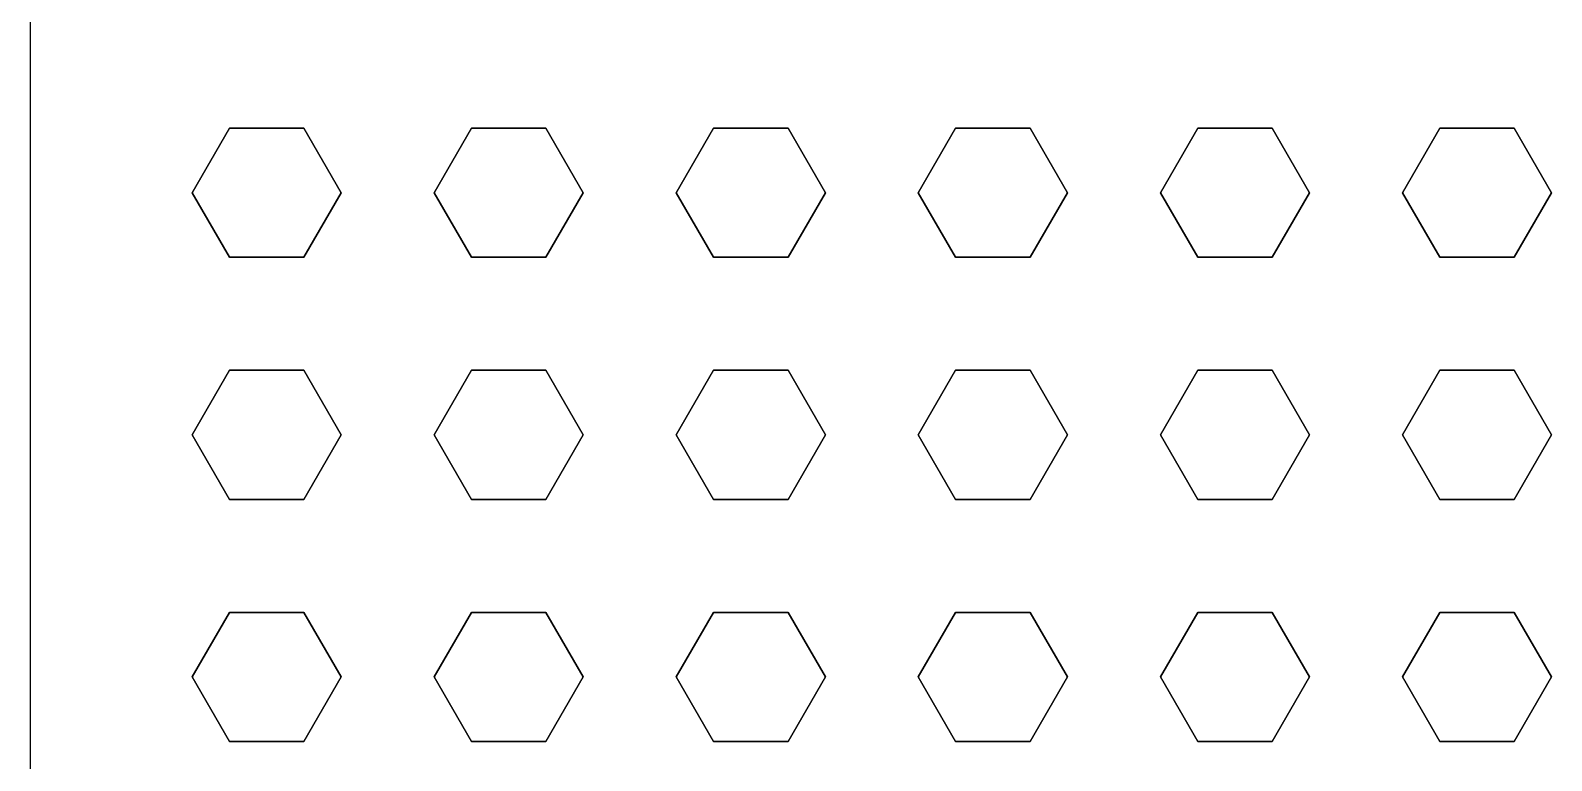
# Model space of a CAD drawing. Header units: millimetres. Extents: x -200 to 200, y -100 to 100.
# Drawn here: x -200 to -105.7, y 5.2 to 50.4 of the extents above; entities that cross this region are included whole.
import ezdxf

# ---------------------------------------------------------------- set-up
doc = ezdxf.new("R2010")
doc.units = ezdxf.units.MM
doc.layers.add('Body', color=7, linetype='CONTINUOUS')

msp = doc.modelspace()

# ---------------------------------------------------------------- linework, layer by layer
at = {"layer": 'Body'}
for p, q in [((-200, -100), (-200, 100)), ((-200, -100, 3), (-200, 100, 3)), ((-200, -100), (-200, 100)), ((-200, -100, 3), (-200, 100, 3)), ((-187.674, 44.365), (-189.984, 40.365)), ((-189.984, 40.365, 3), (-187.674, 44.365, 3)), ((-187.674, 44.365), (-189.984, 40.365)), ((-189.984, 40.365, 3), (-187.674, 44.365, 3)), ((-183.055, 44.365), (-187.674, 44.365)), ((-187.674, 44.365, 3), (-183.055, 44.365, 3)), ((-183.055, 44.365), (-187.674, 44.365)), ((-187.674, 44.365), (-187.674, 44.365, 3)), ((-187.674, 44.365, 3), (-183.055, 44.365, 3)), ((-187.674, 44.365), (-187.674, 44.365, 3)), ((-183.055, 44.365), (-180.745, 40.365)), ((-180.745, 40.365, 3), (-183.055, 44.365, 3)), ((-183.055, 44.365), (-183.055, 44.365, 3)), ((-183.055, 44.365), (-180.745, 40.365)), ((-180.745, 40.365, 3), (-183.055, 44.365, 3)), ((-183.055, 44.365), (-183.055, 44.365, 3)), ((-172.674, 44.365), (-174.984, 40.365)), ((-174.984, 40.365, 3), (-172.674, 44.365, 3)), ((-172.674, 44.365), (-174.984, 40.365)), ((-174.984, 40.365, 3), (-172.674, 44.365, 3)), ((-168.055, 44.365), (-172.674, 44.365)), ((-172.674, 44.365, 3), (-168.055, 44.365, 3)), ((-168.055, 44.365), (-172.674, 44.365)), ((-172.674, 44.365), (-172.674, 44.365, 3)), ((-172.674, 44.365, 3), (-168.055, 44.365, 3)), ((-172.674, 44.365), (-172.674, 44.365, 3)), ((-168.055, 44.365), (-165.745, 40.365)), ((-165.745, 40.365, 3), (-168.055, 44.365, 3)), ((-168.055, 44.365), (-168.055, 44.365, 3)), ((-168.055, 44.365), (-165.745, 40.365)), ((-165.745, 40.365, 3), (-168.055, 44.365, 3)), ((-168.055, 44.365), (-168.055, 44.365, 3)), ((-157.674, 44.365), (-159.984, 40.365)), ((-159.984, 40.365, 3), (-157.674, 44.365, 3)), ((-157.674, 44.365), (-159.984, 40.365)), ((-159.984, 40.365, 3), (-157.674, 44.365, 3)), ((-153.055, 44.365), (-157.674, 44.365)), ((-157.674, 44.365, 3), (-153.055, 44.365, 3)), ((-153.055, 44.365), (-157.674, 44.365)), ((-157.674, 44.365), (-157.674, 44.365, 3)), ((-157.674, 44.365, 3), (-153.055, 44.365, 3)), ((-157.674, 44.365), (-157.674, 44.365, 3)), ((-153.055, 44.365), (-150.745, 40.365)), ((-150.745, 40.365, 3), (-153.055, 44.365, 3)), ((-153.055, 44.365), (-153.055, 44.365, 3)), ((-153.055, 44.365), (-150.745, 40.365)), ((-150.745, 40.365, 3), (-153.055, 44.365, 3)), ((-153.055, 44.365), (-153.055, 44.365, 3)), ((-142.674, 44.365), (-144.984, 40.365)), ((-144.984, 40.365, 3), (-142.674, 44.365, 3)), ((-142.674, 44.365), (-144.984, 40.365)), ((-144.984, 40.365, 3), (-142.674, 44.365, 3)), ((-138.055, 44.365), (-142.674, 44.365)), ((-142.674, 44.365, 3), (-138.055, 44.365, 3)), ((-138.055, 44.365), (-142.674, 44.365)), ((-142.674, 44.365), (-142.674, 44.365, 3)), ((-142.674, 44.365, 3), (-138.055, 44.365, 3)), ((-142.674, 44.365), (-142.674, 44.365, 3)), ((-138.055, 44.365), (-135.745, 40.365)), ((-135.745, 40.365, 3), (-138.055, 44.365, 3)), ((-138.055, 44.365), (-138.055, 44.365, 3)), ((-138.055, 44.365), (-135.745, 40.365)), ((-135.745, 40.365, 3), (-138.055, 44.365, 3)), ((-138.055, 44.365), (-138.055, 44.365, 3)), ((-127.674, 44.365), (-129.984, 40.365)), ((-129.984, 40.365, 3), (-127.674, 44.365, 3)), ((-127.674, 44.365), (-129.984, 40.365)), ((-129.984, 40.365, 3), (-127.674, 44.365, 3)), ((-123.055, 44.365), (-127.674, 44.365)), ((-127.674, 44.365, 3), (-123.055, 44.365, 3)), ((-123.055, 44.365), (-127.674, 44.365)), ((-127.674, 44.365), (-127.674, 44.365, 3)), ((-127.674, 44.365, 3), (-123.055, 44.365, 3)), ((-127.674, 44.365), (-127.674, 44.365, 3)), ((-123.055, 44.365), (-120.745, 40.365)), ((-120.745, 40.365, 3), (-123.055, 44.365, 3)), ((-123.055, 44.365), (-123.055, 44.365, 3)), ((-123.055, 44.365), (-120.745, 40.365)), ((-120.745, 40.365, 3), (-123.055, 44.365, 3)), ((-123.055, 44.365), (-123.055, 44.365, 3)), ((-112.674, 44.365), (-114.984, 40.365)), ((-114.984, 40.365, 3), (-112.674, 44.365, 3)), ((-112.674, 44.365), (-114.984, 40.365)), ((-114.984, 40.365, 3), (-112.674, 44.365, 3)), ((-108.055, 44.365), (-112.674, 44.365)), ((-112.674, 44.365, 3), (-108.055, 44.365, 3)), ((-108.055, 44.365), (-112.674, 44.365)), ((-112.674, 44.365), (-112.674, 44.365, 3)), ((-112.674, 44.365, 3), (-108.055, 44.365, 3)), ((-112.674, 44.365), (-112.674, 44.365, 3)), ((-108.055, 44.365), (-105.745, 40.365)), ((-105.745, 40.365, 3), (-108.055, 44.365, 3)), ((-108.055, 44.365), (-108.055, 44.365, 3)), ((-108.055, 44.365), (-105.745, 40.365)), ((-105.745, 40.365, 3), (-108.055, 44.365, 3)), ((-108.055, 44.365), (-108.055, 44.365, 3)), ((-189.984, 40.365), (-187.674, 36.365)), ((-187.674, 36.365, 3), (-189.984, 40.365, 3)), ((-189.984, 40.365), (-189.984, 40.365, 3)), ((-189.984, 40.365), (-187.674, 36.365)), ((-187.674, 36.365, 3), (-189.984, 40.365, 3)), ((-189.984, 40.365), (-189.984, 40.365, 3)), ((-180.745, 40.365), (-183.055, 36.365)), ((-183.055, 36.365, 3), (-180.745, 40.365, 3)), ((-180.745, 40.365), (-183.055, 36.365)), ((-183.055, 36.365, 3), (-180.745, 40.365, 3)), ((-180.745, 40.365), (-180.745, 40.365, 3)), ((-180.745, 40.365), (-180.745, 40.365, 3)), ((-174.984, 40.365), (-172.674, 36.365)), ((-172.674, 36.365, 3), (-174.984, 40.365, 3)), ((-174.984, 40.365), (-174.984, 40.365, 3)), ((-174.984, 40.365), (-172.674, 36.365)), ((-172.674, 36.365, 3), (-174.984, 40.365, 3)), ((-174.984, 40.365), (-174.984, 40.365, 3)), ((-165.745, 40.365), (-168.055, 36.365)), ((-168.055, 36.365, 3), (-165.745, 40.365, 3)), ((-165.745, 40.365), (-168.055, 36.365)), ((-168.055, 36.365, 3), (-165.745, 40.365, 3)), ((-165.745, 40.365), (-165.745, 40.365, 3)), ((-165.745, 40.365), (-165.745, 40.365, 3)), ((-159.984, 40.365), (-157.674, 36.365)), ((-157.674, 36.365, 3), (-159.984, 40.365, 3)), ((-159.984, 40.365), (-159.984, 40.365, 3)), ((-159.984, 40.365), (-157.674, 36.365)), ((-157.674, 36.365, 3), (-159.984, 40.365, 3)), ((-159.984, 40.365), (-159.984, 40.365, 3)), ((-150.745, 40.365), (-153.055, 36.365)), ((-153.055, 36.365, 3), (-150.745, 40.365, 3)), ((-150.745, 40.365), (-153.055, 36.365)), ((-153.055, 36.365, 3), (-150.745, 40.365, 3)), ((-150.745, 40.365), (-150.745, 40.365, 3)), ((-150.745, 40.365), (-150.745, 40.365, 3)), ((-144.984, 40.365), (-142.674, 36.365)), ((-142.674, 36.365, 3), (-144.984, 40.365, 3)), ((-144.984, 40.365), (-144.984, 40.365, 3)), ((-144.984, 40.365), (-142.674, 36.365)), ((-142.674, 36.365, 3), (-144.984, 40.365, 3)), ((-144.984, 40.365), (-144.984, 40.365, 3)), ((-135.745, 40.365), (-138.055, 36.365)), ((-138.055, 36.365, 3), (-135.745, 40.365, 3)), ((-135.745, 40.365), (-138.055, 36.365)), ((-138.055, 36.365, 3), (-135.745, 40.365, 3)), ((-135.745, 40.365), (-135.745, 40.365, 3)), ((-135.745, 40.365), (-135.745, 40.365, 3)), ((-129.984, 40.365), (-127.674, 36.365)), ((-127.674, 36.365, 3), (-129.984, 40.365, 3)), ((-129.984, 40.365), (-129.984, 40.365, 3)), ((-129.984, 40.365), (-127.674, 36.365)), ((-127.674, 36.365, 3), (-129.984, 40.365, 3)), ((-129.984, 40.365), (-129.984, 40.365, 3)), ((-120.745, 40.365), (-123.055, 36.365)), ((-123.055, 36.365, 3), (-120.745, 40.365, 3)), ((-120.745, 40.365), (-123.055, 36.365)), ((-123.055, 36.365, 3), (-120.745, 40.365, 3)), ((-120.745, 40.365), (-120.745, 40.365, 3)), ((-120.745, 40.365), (-120.745, 40.365, 3)), ((-114.984, 40.365), (-112.674, 36.365)), ((-112.674, 36.365, 3), (-114.984, 40.365, 3)), ((-114.984, 40.365), (-114.984, 40.365, 3)), ((-114.984, 40.365), (-112.674, 36.365)), ((-112.674, 36.365, 3), (-114.984, 40.365, 3)), ((-114.984, 40.365), (-114.984, 40.365, 3)), ((-105.745, 40.365), (-108.055, 36.365)), ((-108.055, 36.365, 3), (-105.745, 40.365, 3)), ((-105.745, 40.365), (-108.055, 36.365)), ((-108.055, 36.365, 3), (-105.745, 40.365, 3)), ((-105.745, 40.365), (-105.745, 40.365, 3)), ((-105.745, 40.365), (-105.745, 40.365, 3)), ((-187.674, 36.365), (-183.055, 36.365)), ((-183.055, 36.365, 3), (-187.674, 36.365, 3)), ((-187.674, 36.365), (-187.674, 36.365, 3)), ((-187.674, 36.365), (-183.055, 36.365)), ((-183.055, 36.365, 3), (-187.674, 36.365, 3)), ((-187.674, 36.365), (-187.674, 36.365, 3)), ((-183.055, 36.365), (-183.055, 36.365, 3)), ((-183.055, 36.365), (-183.055, 36.365, 3)), ((-172.674, 36.365), (-168.055, 36.365)), ((-168.055, 36.365, 3), (-172.674, 36.365, 3)), ((-172.674, 36.365), (-172.674, 36.365, 3)), ((-172.674, 36.365), (-168.055, 36.365)), ((-168.055, 36.365, 3), (-172.674, 36.365, 3)), ((-172.674, 36.365), (-172.674, 36.365, 3)), ((-168.055, 36.365), (-168.055, 36.365, 3)), ((-168.055, 36.365), (-168.055, 36.365, 3)), ((-157.674, 36.365), (-153.055, 36.365)), ((-153.055, 36.365, 3), (-157.674, 36.365, 3)), ((-157.674, 36.365), (-157.674, 36.365, 3)), ((-157.674, 36.365), (-153.055, 36.365)), ((-153.055, 36.365, 3), (-157.674, 36.365, 3)), ((-157.674, 36.365), (-157.674, 36.365, 3)), ((-153.055, 36.365), (-153.055, 36.365, 3)), ((-153.055, 36.365), (-153.055, 36.365, 3)), ((-142.674, 36.365), (-138.055, 36.365)), ((-138.055, 36.365, 3), (-142.674, 36.365, 3)), ((-142.674, 36.365), (-142.674, 36.365, 3)), ((-142.674, 36.365), (-138.055, 36.365)), ((-138.055, 36.365, 3), (-142.674, 36.365, 3)), ((-142.674, 36.365), (-142.674, 36.365, 3)), ((-138.055, 36.365), (-138.055, 36.365, 3)), ((-138.055, 36.365), (-138.055, 36.365, 3)), ((-127.674, 36.365), (-123.055, 36.365)), ((-123.055, 36.365, 3), (-127.674, 36.365, 3)), ((-127.674, 36.365), (-127.674, 36.365, 3)), ((-127.674, 36.365), (-123.055, 36.365)), ((-123.055, 36.365, 3), (-127.674, 36.365, 3)), ((-127.674, 36.365), (-127.674, 36.365, 3)), ((-123.055, 36.365), (-123.055, 36.365, 3)), ((-123.055, 36.365), (-123.055, 36.365, 3)), ((-112.674, 36.365), (-108.055, 36.365)), ((-108.055, 36.365, 3), (-112.674, 36.365, 3)), ((-112.674, 36.365), (-112.674, 36.365, 3)), ((-112.674, 36.365), (-108.055, 36.365)), ((-108.055, 36.365, 3), (-112.674, 36.365, 3)), ((-112.674, 36.365), (-112.674, 36.365, 3)), ((-108.055, 36.365), (-108.055, 36.365, 3)), ((-108.055, 36.365), (-108.055, 36.365, 3)), ((-187.674, 29.365), (-189.984, 25.365)), ((-189.984, 25.365, 3), (-187.674, 29.365, 3)), ((-187.674, 29.365), (-189.984, 25.365)), ((-189.984, 25.365, 3), (-187.674, 29.365, 3)), ((-183.055, 29.365), (-187.674, 29.365)), ((-187.674, 29.365, 3), (-183.055, 29.365, 3)), ((-183.055, 29.365), (-187.674, 29.365)), ((-187.674, 29.365), (-187.674, 29.365, 3)), ((-187.674, 29.365, 3), (-183.055, 29.365, 3)), ((-187.674, 29.365), (-187.674, 29.365, 3)), ((-183.055, 29.365), (-180.745, 25.365)), ((-180.745, 25.365, 3), (-183.055, 29.365, 3)), ((-183.055, 29.365), (-183.055, 29.365, 3)), ((-183.055, 29.365), (-180.745, 25.365)), ((-180.745, 25.365, 3), (-183.055, 29.365, 3)), ((-183.055, 29.365), (-183.055, 29.365, 3)), ((-172.674, 29.365), (-174.984, 25.365)), ((-174.984, 25.365, 3), (-172.674, 29.365, 3)), ((-172.674, 29.365), (-174.984, 25.365)), ((-174.984, 25.365, 3), (-172.674, 29.365, 3)), ((-168.055, 29.365), (-172.674, 29.365)), ((-172.674, 29.365, 3), (-168.055, 29.365, 3)), ((-168.055, 29.365), (-172.674, 29.365)), ((-172.674, 29.365), (-172.674, 29.365, 3)), ((-172.674, 29.365, 3), (-168.055, 29.365, 3)), ((-172.674, 29.365), (-172.674, 29.365, 3)), ((-168.055, 29.365), (-165.745, 25.365)), ((-165.745, 25.365, 3), (-168.055, 29.365, 3)), ((-168.055, 29.365), (-168.055, 29.365, 3)), ((-168.055, 29.365), (-165.745, 25.365)), ((-165.745, 25.365, 3), (-168.055, 29.365, 3)), ((-168.055, 29.365), (-168.055, 29.365, 3)), ((-157.674, 29.365), (-159.984, 25.365)), ((-159.984, 25.365, 3), (-157.674, 29.365, 3)), ((-157.674, 29.365), (-159.984, 25.365)), ((-159.984, 25.365, 3), (-157.674, 29.365, 3)), ((-153.055, 29.365), (-157.674, 29.365)), ((-157.674, 29.365, 3), (-153.055, 29.365, 3)), ((-153.055, 29.365), (-157.674, 29.365)), ((-157.674, 29.365), (-157.674, 29.365, 3)), ((-157.674, 29.365, 3), (-153.055, 29.365, 3)), ((-157.674, 29.365), (-157.674, 29.365, 3)), ((-153.055, 29.365), (-150.745, 25.365)), ((-150.745, 25.365, 3), (-153.055, 29.365, 3)), ((-153.055, 29.365), (-153.055, 29.365, 3)), ((-153.055, 29.365), (-150.745, 25.365)), ((-150.745, 25.365, 3), (-153.055, 29.365, 3)), ((-153.055, 29.365), (-153.055, 29.365, 3)), ((-142.674, 29.365), (-144.984, 25.365)), ((-144.984, 25.365, 3), (-142.674, 29.365, 3)), ((-142.674, 29.365), (-144.984, 25.365)), ((-144.984, 25.365, 3), (-142.674, 29.365, 3)), ((-138.055, 29.365), (-142.674, 29.365)), ((-142.674, 29.365, 3), (-138.055, 29.365, 3)), ((-138.055, 29.365), (-142.674, 29.365)), ((-142.674, 29.365), (-142.674, 29.365, 3)), ((-142.674, 29.365, 3), (-138.055, 29.365, 3)), ((-142.674, 29.365), (-142.674, 29.365, 3)), ((-138.055, 29.365), (-135.745, 25.365)), ((-135.745, 25.365, 3), (-138.055, 29.365, 3)), ((-138.055, 29.365), (-138.055, 29.365, 3)), ((-138.055, 29.365), (-135.745, 25.365)), ((-135.745, 25.365, 3), (-138.055, 29.365, 3)), ((-138.055, 29.365), (-138.055, 29.365, 3)), ((-127.674, 29.365), (-129.984, 25.365)), ((-129.984, 25.365, 3), (-127.674, 29.365, 3)), ((-127.674, 29.365), (-129.984, 25.365)), ((-129.984, 25.365, 3), (-127.674, 29.365, 3)), ((-123.055, 29.365), (-127.674, 29.365)), ((-127.674, 29.365, 3), (-123.055, 29.365, 3)), ((-123.055, 29.365), (-127.674, 29.365)), ((-127.674, 29.365), (-127.674, 29.365, 3)), ((-127.674, 29.365, 3), (-123.055, 29.365, 3)), ((-127.674, 29.365), (-127.674, 29.365, 3)), ((-123.055, 29.365), (-120.745, 25.365)), ((-120.745, 25.365, 3), (-123.055, 29.365, 3)), ((-123.055, 29.365), (-123.055, 29.365, 3)), ((-123.055, 29.365), (-120.745, 25.365)), ((-120.745, 25.365, 3), (-123.055, 29.365, 3)), ((-123.055, 29.365), (-123.055, 29.365, 3)), ((-112.674, 29.365), (-114.984, 25.365)), ((-114.984, 25.365, 3), (-112.674, 29.365, 3)), ((-112.674, 29.365), (-114.984, 25.365)), ((-114.984, 25.365, 3), (-112.674, 29.365, 3)), ((-108.055, 29.365), (-112.674, 29.365)), ((-112.674, 29.365, 3), (-108.055, 29.365, 3)), ((-108.055, 29.365), (-112.674, 29.365)), ((-112.674, 29.365), (-112.674, 29.365, 3)), ((-112.674, 29.365, 3), (-108.055, 29.365, 3)), ((-112.674, 29.365), (-112.674, 29.365, 3)), ((-108.055, 29.365), (-105.745, 25.365)), ((-105.745, 25.365, 3), (-108.055, 29.365, 3)), ((-108.055, 29.365), (-108.055, 29.365, 3)), ((-108.055, 29.365), (-105.745, 25.365)), ((-105.745, 25.365, 3), (-108.055, 29.365, 3)), ((-108.055, 29.365), (-108.055, 29.365, 3)), ((-189.984, 25.365), (-187.674, 21.365)), ((-187.674, 21.365, 3), (-189.984, 25.365, 3)), ((-189.984, 25.365), (-189.984, 25.365, 3)), ((-189.984, 25.365), (-187.674, 21.365)), ((-187.674, 21.365, 3), (-189.984, 25.365, 3)), ((-189.984, 25.365), (-189.984, 25.365, 3)), ((-180.745, 25.365), (-183.055, 21.365)), ((-183.055, 21.365, 3), (-180.745, 25.365, 3)), ((-180.745, 25.365), (-183.055, 21.365)), ((-183.055, 21.365, 3), (-180.745, 25.365, 3)), ((-180.745, 25.365), (-180.745, 25.365, 3)), ((-180.745, 25.365), (-180.745, 25.365, 3)), ((-174.984, 25.365), (-172.674, 21.365)), ((-172.674, 21.365, 3), (-174.984, 25.365, 3)), ((-174.984, 25.365), (-174.984, 25.365, 3)), ((-174.984, 25.365), (-172.674, 21.365)), ((-172.674, 21.365, 3), (-174.984, 25.365, 3)), ((-174.984, 25.365), (-174.984, 25.365, 3)), ((-165.745, 25.365), (-168.055, 21.365)), ((-168.055, 21.365, 3), (-165.745, 25.365, 3)), ((-165.745, 25.365), (-168.055, 21.365)), ((-168.055, 21.365, 3), (-165.745, 25.365, 3)), ((-165.745, 25.365), (-165.745, 25.365, 3)), ((-165.745, 25.365), (-165.745, 25.365, 3)), ((-159.984, 25.365), (-157.674, 21.365)), ((-157.674, 21.365, 3), (-159.984, 25.365, 3)), ((-159.984, 25.365), (-159.984, 25.365, 3)), ((-159.984, 25.365), (-157.674, 21.365)), ((-157.674, 21.365, 3), (-159.984, 25.365, 3)), ((-159.984, 25.365), (-159.984, 25.365, 3)), ((-150.745, 25.365), (-153.055, 21.365)), ((-153.055, 21.365, 3), (-150.745, 25.365, 3)), ((-150.745, 25.365), (-153.055, 21.365)), ((-153.055, 21.365, 3), (-150.745, 25.365, 3)), ((-150.745, 25.365), (-150.745, 25.365, 3)), ((-150.745, 25.365), (-150.745, 25.365, 3)), ((-144.984, 25.365), (-142.674, 21.365)), ((-142.674, 21.365, 3), (-144.984, 25.365, 3)), ((-144.984, 25.365), (-144.984, 25.365, 3)), ((-144.984, 25.365), (-142.674, 21.365)), ((-142.674, 21.365, 3), (-144.984, 25.365, 3)), ((-144.984, 25.365), (-144.984, 25.365, 3)), ((-135.745, 25.365), (-138.055, 21.365)), ((-138.055, 21.365, 3), (-135.745, 25.365, 3)), ((-135.745, 25.365), (-138.055, 21.365)), ((-138.055, 21.365, 3), (-135.745, 25.365, 3)), ((-135.745, 25.365), (-135.745, 25.365, 3)), ((-135.745, 25.365), (-135.745, 25.365, 3)), ((-129.984, 25.365), (-127.674, 21.365)), ((-127.674, 21.365, 3), (-129.984, 25.365, 3)), ((-129.984, 25.365), (-129.984, 25.365, 3)), ((-129.984, 25.365), (-127.674, 21.365)), ((-127.674, 21.365, 3), (-129.984, 25.365, 3)), ((-129.984, 25.365), (-129.984, 25.365, 3)), ((-120.745, 25.365), (-123.055, 21.365)), ((-123.055, 21.365, 3), (-120.745, 25.365, 3)), ((-120.745, 25.365), (-123.055, 21.365)), ((-123.055, 21.365, 3), (-120.745, 25.365, 3)), ((-120.745, 25.365), (-120.745, 25.365, 3)), ((-120.745, 25.365), (-120.745, 25.365, 3)), ((-114.984, 25.365), (-112.674, 21.365)), ((-112.674, 21.365, 3), (-114.984, 25.365, 3)), ((-114.984, 25.365), (-114.984, 25.365, 3)), ((-114.984, 25.365), (-112.674, 21.365)), ((-112.674, 21.365, 3), (-114.984, 25.365, 3)), ((-114.984, 25.365), (-114.984, 25.365, 3)), ((-105.745, 25.365), (-108.055, 21.365)), ((-108.055, 21.365, 3), (-105.745, 25.365, 3)), ((-105.745, 25.365), (-108.055, 21.365)), ((-108.055, 21.365, 3), (-105.745, 25.365, 3)), ((-105.745, 25.365), (-105.745, 25.365, 3)), ((-105.745, 25.365), (-105.745, 25.365, 3)), ((-187.674, 21.365), (-183.055, 21.365)), ((-183.055, 21.365, 3), (-187.674, 21.365, 3)), ((-187.674, 21.365), (-187.674, 21.365, 3)), ((-187.674, 21.365), (-183.055, 21.365)), ((-183.055, 21.365, 3), (-187.674, 21.365, 3)), ((-187.674, 21.365), (-187.674, 21.365, 3)), ((-183.055, 21.365), (-183.055, 21.365, 3)), ((-183.055, 21.365), (-183.055, 21.365, 3)), ((-172.674, 21.365), (-168.055, 21.365)), ((-168.055, 21.365, 3), (-172.674, 21.365, 3)), ((-172.674, 21.365), (-172.674, 21.365, 3)), ((-172.674, 21.365), (-168.055, 21.365)), ((-168.055, 21.365, 3), (-172.674, 21.365, 3)), ((-172.674, 21.365), (-172.674, 21.365, 3)), ((-168.055, 21.365), (-168.055, 21.365, 3)), ((-168.055, 21.365), (-168.055, 21.365, 3)), ((-157.674, 21.365), (-153.055, 21.365)), ((-153.055, 21.365, 3), (-157.674, 21.365, 3)), ((-157.674, 21.365), (-157.674, 21.365, 3)), ((-157.674, 21.365), (-153.055, 21.365)), ((-153.055, 21.365, 3), (-157.674, 21.365, 3)), ((-157.674, 21.365), (-157.674, 21.365, 3)), ((-153.055, 21.365), (-153.055, 21.365, 3)), ((-153.055, 21.365), (-153.055, 21.365, 3)), ((-142.674, 21.365), (-138.055, 21.365)), ((-138.055, 21.365, 3), (-142.674, 21.365, 3)), ((-142.674, 21.365), (-142.674, 21.365, 3)), ((-142.674, 21.365), (-138.055, 21.365)), ((-138.055, 21.365, 3), (-142.674, 21.365, 3)), ((-142.674, 21.365), (-142.674, 21.365, 3)), ((-138.055, 21.365), (-138.055, 21.365, 3)), ((-138.055, 21.365), (-138.055, 21.365, 3)), ((-127.674, 21.365), (-123.055, 21.365)), ((-123.055, 21.365, 3), (-127.674, 21.365, 3)), ((-127.674, 21.365), (-127.674, 21.365, 3)), ((-127.674, 21.365), (-123.055, 21.365)), ((-123.055, 21.365, 3), (-127.674, 21.365, 3)), ((-127.674, 21.365), (-127.674, 21.365, 3)), ((-123.055, 21.365), (-123.055, 21.365, 3)), ((-123.055, 21.365), (-123.055, 21.365, 3)), ((-112.674, 21.365), (-108.055, 21.365)), ((-108.055, 21.365, 3), (-112.674, 21.365, 3)), ((-112.674, 21.365), (-112.674, 21.365, 3)), ((-112.674, 21.365), (-108.055, 21.365)), ((-108.055, 21.365, 3), (-112.674, 21.365, 3)), ((-112.674, 21.365), (-112.674, 21.365, 3)), ((-108.055, 21.365), (-108.055, 21.365, 3)), ((-108.055, 21.365), (-108.055, 21.365, 3)), ((-187.674, 14.365), (-189.984, 10.365)), ((-189.984, 10.365, 3), (-187.674, 14.365, 3)), ((-187.674, 14.365), (-189.984, 10.365)), ((-189.984, 10.365, 3), (-187.674, 14.365, 3)), ((-183.055, 14.365), (-187.674, 14.365)), ((-187.674, 14.365, 3), (-183.055, 14.365, 3)), ((-183.055, 14.365), (-187.674, 14.365)), ((-187.674, 14.365), (-187.674, 14.365, 3)), ((-187.674, 14.365, 3), (-183.055, 14.365, 3)), ((-187.674, 14.365), (-187.674, 14.365, 3)), ((-183.055, 14.365), (-180.745, 10.365)), ((-180.745, 10.365, 3), (-183.055, 14.365, 3)), ((-183.055, 14.365), (-183.055, 14.365, 3)), ((-183.055, 14.365), (-180.745, 10.365)), ((-180.745, 10.365, 3), (-183.055, 14.365, 3)), ((-183.055, 14.365), (-183.055, 14.365, 3)), ((-172.674, 14.365), (-174.984, 10.365)), ((-174.984, 10.365, 3), (-172.674, 14.365, 3)), ((-172.674, 14.365), (-174.984, 10.365)), ((-174.984, 10.365, 3), (-172.674, 14.365, 3)), ((-168.055, 14.365), (-172.674, 14.365)), ((-172.674, 14.365, 3), (-168.055, 14.365, 3)), ((-168.055, 14.365), (-172.674, 14.365)), ((-172.674, 14.365), (-172.674, 14.365, 3)), ((-172.674, 14.365, 3), (-168.055, 14.365, 3)), ((-172.674, 14.365), (-172.674, 14.365, 3)), ((-168.055, 14.365), (-165.745, 10.365)), ((-165.745, 10.365, 3), (-168.055, 14.365, 3)), ((-168.055, 14.365), (-168.055, 14.365, 3)), ((-168.055, 14.365), (-165.745, 10.365)), ((-165.745, 10.365, 3), (-168.055, 14.365, 3)), ((-168.055, 14.365), (-168.055, 14.365, 3)), ((-157.674, 14.365), (-159.984, 10.365)), ((-159.984, 10.365, 3), (-157.674, 14.365, 3)), ((-157.674, 14.365), (-159.984, 10.365)), ((-159.984, 10.365, 3), (-157.674, 14.365, 3)), ((-153.055, 14.365), (-157.674, 14.365)), ((-157.674, 14.365, 3), (-153.055, 14.365, 3)), ((-153.055, 14.365), (-157.674, 14.365)), ((-157.674, 14.365), (-157.674, 14.365, 3)), ((-157.674, 14.365, 3), (-153.055, 14.365, 3)), ((-157.674, 14.365), (-157.674, 14.365, 3)), ((-153.055, 14.365), (-150.745, 10.365)), ((-150.745, 10.365, 3), (-153.055, 14.365, 3)), ((-153.055, 14.365), (-153.055, 14.365, 3)), ((-153.055, 14.365), (-150.745, 10.365)), ((-150.745, 10.365, 3), (-153.055, 14.365, 3)), ((-153.055, 14.365), (-153.055, 14.365, 3)), ((-142.674, 14.365), (-144.984, 10.365)), ((-144.984, 10.365, 3), (-142.674, 14.365, 3)), ((-142.674, 14.365), (-144.984, 10.365)), ((-144.984, 10.365, 3), (-142.674, 14.365, 3)), ((-138.055, 14.365), (-142.674, 14.365)), ((-142.674, 14.365, 3), (-138.055, 14.365, 3)), ((-138.055, 14.365), (-142.674, 14.365)), ((-142.674, 14.365), (-142.674, 14.365, 3)), ((-142.674, 14.365, 3), (-138.055, 14.365, 3)), ((-142.674, 14.365), (-142.674, 14.365, 3)), ((-138.055, 14.365), (-135.745, 10.365)), ((-135.745, 10.365, 3), (-138.055, 14.365, 3)), ((-138.055, 14.365), (-138.055, 14.365, 3)), ((-138.055, 14.365), (-135.745, 10.365)), ((-135.745, 10.365, 3), (-138.055, 14.365, 3)), ((-138.055, 14.365), (-138.055, 14.365, 3)), ((-127.674, 14.365), (-129.984, 10.365)), ((-129.984, 10.365, 3), (-127.674, 14.365, 3)), ((-127.674, 14.365), (-129.984, 10.365)), ((-129.984, 10.365, 3), (-127.674, 14.365, 3)), ((-123.055, 14.365), (-127.674, 14.365)), ((-127.674, 14.365, 3), (-123.055, 14.365, 3)), ((-123.055, 14.365), (-127.674, 14.365)), ((-127.674, 14.365), (-127.674, 14.365, 3)), ((-127.674, 14.365, 3), (-123.055, 14.365, 3)), ((-127.674, 14.365), (-127.674, 14.365, 3)), ((-123.055, 14.365), (-120.745, 10.365)), ((-120.745, 10.365, 3), (-123.055, 14.365, 3)), ((-123.055, 14.365), (-123.055, 14.365, 3)), ((-123.055, 14.365), (-120.745, 10.365)), ((-120.745, 10.365, 3), (-123.055, 14.365, 3)), ((-123.055, 14.365), (-123.055, 14.365, 3)), ((-112.674, 14.365), (-114.984, 10.365)), ((-114.984, 10.365, 3), (-112.674, 14.365, 3)), ((-112.674, 14.365), (-114.984, 10.365)), ((-114.984, 10.365, 3), (-112.674, 14.365, 3)), ((-108.055, 14.365), (-112.674, 14.365)), ((-112.674, 14.365, 3), (-108.055, 14.365, 3)), ((-108.055, 14.365), (-112.674, 14.365)), ((-112.674, 14.365), (-112.674, 14.365, 3)), ((-112.674, 14.365, 3), (-108.055, 14.365, 3)), ((-112.674, 14.365), (-112.674, 14.365, 3)), ((-108.055, 14.365), (-105.745, 10.365)), ((-105.745, 10.365, 3), (-108.055, 14.365, 3)), ((-108.055, 14.365), (-108.055, 14.365, 3)), ((-108.055, 14.365), (-105.745, 10.365)), ((-105.745, 10.365, 3), (-108.055, 14.365, 3)), ((-108.055, 14.365), (-108.055, 14.365, 3)), ((-189.984, 10.365), (-187.674, 6.365)), ((-187.674, 6.365, 3), (-189.984, 10.365, 3)), ((-189.984, 10.365), (-189.984, 10.365, 3)), ((-189.984, 10.365), (-187.674, 6.365)), ((-187.674, 6.365, 3), (-189.984, 10.365, 3)), ((-189.984, 10.365), (-189.984, 10.365, 3)), ((-180.745, 10.365), (-183.055, 6.365)), ((-183.055, 6.365, 3), (-180.745, 10.365, 3)), ((-180.745, 10.365), (-183.055, 6.365)), ((-183.055, 6.365, 3), (-180.745, 10.365, 3)), ((-180.745, 10.365), (-180.745, 10.365, 3)), ((-180.745, 10.365), (-180.745, 10.365, 3)), ((-174.984, 10.365), (-172.674, 6.365)), ((-172.674, 6.365, 3), (-174.984, 10.365, 3)), ((-174.984, 10.365), (-174.984, 10.365, 3)), ((-174.984, 10.365), (-172.674, 6.365)), ((-172.674, 6.365, 3), (-174.984, 10.365, 3)), ((-174.984, 10.365), (-174.984, 10.365, 3)), ((-165.745, 10.365), (-168.055, 6.365)), ((-168.055, 6.365, 3), (-165.745, 10.365, 3)), ((-165.745, 10.365), (-168.055, 6.365)), ((-168.055, 6.365, 3), (-165.745, 10.365, 3)), ((-165.745, 10.365), (-165.745, 10.365, 3)), ((-165.745, 10.365), (-165.745, 10.365, 3)), ((-159.984, 10.365), (-157.674, 6.365)), ((-157.674, 6.365, 3), (-159.984, 10.365, 3)), ((-159.984, 10.365), (-159.984, 10.365, 3)), ((-159.984, 10.365), (-157.674, 6.365)), ((-157.674, 6.365, 3), (-159.984, 10.365, 3)), ((-159.984, 10.365), (-159.984, 10.365, 3)), ((-150.745, 10.365), (-153.055, 6.365)), ((-153.055, 6.365, 3), (-150.745, 10.365, 3)), ((-150.745, 10.365), (-153.055, 6.365)), ((-153.055, 6.365, 3), (-150.745, 10.365, 3)), ((-150.745, 10.365), (-150.745, 10.365, 3)), ((-150.745, 10.365), (-150.745, 10.365, 3)), ((-144.984, 10.365), (-142.674, 6.365)), ((-142.674, 6.365, 3), (-144.984, 10.365, 3)), ((-144.984, 10.365), (-144.984, 10.365, 3)), ((-144.984, 10.365), (-142.674, 6.365)), ((-142.674, 6.365, 3), (-144.984, 10.365, 3)), ((-144.984, 10.365), (-144.984, 10.365, 3)), ((-135.745, 10.365), (-138.055, 6.365)), ((-138.055, 6.365, 3), (-135.745, 10.365, 3)), ((-135.745, 10.365), (-138.055, 6.365)), ((-138.055, 6.365, 3), (-135.745, 10.365, 3)), ((-135.745, 10.365), (-135.745, 10.365, 3)), ((-135.745, 10.365), (-135.745, 10.365, 3)), ((-129.984, 10.365), (-127.674, 6.365)), ((-127.674, 6.365, 3), (-129.984, 10.365, 3)), ((-129.984, 10.365), (-129.984, 10.365, 3)), ((-129.984, 10.365), (-127.674, 6.365)), ((-127.674, 6.365, 3), (-129.984, 10.365, 3)), ((-129.984, 10.365), (-129.984, 10.365, 3)), ((-120.745, 10.365), (-123.055, 6.365)), ((-123.055, 6.365, 3), (-120.745, 10.365, 3)), ((-120.745, 10.365), (-123.055, 6.365)), ((-123.055, 6.365, 3), (-120.745, 10.365, 3)), ((-120.745, 10.365), (-120.745, 10.365, 3)), ((-120.745, 10.365), (-120.745, 10.365, 3)), ((-114.984, 10.365), (-112.674, 6.365)), ((-112.674, 6.365, 3), (-114.984, 10.365, 3)), ((-114.984, 10.365), (-114.984, 10.365, 3)), ((-114.984, 10.365), (-112.674, 6.365)), ((-112.674, 6.365, 3), (-114.984, 10.365, 3)), ((-114.984, 10.365), (-114.984, 10.365, 3)), ((-105.745, 10.365), (-108.055, 6.365)), ((-108.055, 6.365, 3), (-105.745, 10.365, 3)), ((-105.745, 10.365), (-108.055, 6.365)), ((-108.055, 6.365, 3), (-105.745, 10.365, 3)), ((-105.745, 10.365), (-105.745, 10.365, 3)), ((-105.745, 10.365), (-105.745, 10.365, 3)), ((-187.674, 6.365), (-183.055, 6.365)), ((-183.055, 6.365, 3), (-187.674, 6.365, 3)), ((-187.674, 6.365), (-187.674, 6.365, 3)), ((-187.674, 6.365), (-183.055, 6.365)), ((-183.055, 6.365, 3), (-187.674, 6.365, 3)), ((-187.674, 6.365), (-187.674, 6.365, 3)), ((-183.055, 6.365), (-183.055, 6.365, 3)), ((-183.055, 6.365), (-183.055, 6.365, 3)), ((-172.674, 6.365), (-168.055, 6.365)), ((-168.055, 6.365, 3), (-172.674, 6.365, 3)), ((-172.674, 6.365), (-172.674, 6.365, 3)), ((-172.674, 6.365), (-168.055, 6.365)), ((-168.055, 6.365, 3), (-172.674, 6.365, 3)), ((-172.674, 6.365), (-172.674, 6.365, 3)), ((-168.055, 6.365), (-168.055, 6.365, 3)), ((-168.055, 6.365), (-168.055, 6.365, 3)), ((-157.674, 6.365), (-153.055, 6.365)), ((-153.055, 6.365, 3), (-157.674, 6.365, 3)), ((-157.674, 6.365), (-157.674, 6.365, 3)), ((-157.674, 6.365), (-153.055, 6.365)), ((-153.055, 6.365, 3), (-157.674, 6.365, 3)), ((-157.674, 6.365), (-157.674, 6.365, 3)), ((-153.055, 6.365), (-153.055, 6.365, 3)), ((-153.055, 6.365), (-153.055, 6.365, 3)), ((-142.674, 6.365), (-138.055, 6.365)), ((-138.055, 6.365, 3), (-142.674, 6.365, 3)), ((-142.674, 6.365), (-142.674, 6.365, 3)), ((-142.674, 6.365), (-138.055, 6.365)), ((-138.055, 6.365, 3), (-142.674, 6.365, 3)), ((-142.674, 6.365), (-142.674, 6.365, 3)), ((-138.055, 6.365), (-138.055, 6.365, 3)), ((-138.055, 6.365), (-138.055, 6.365, 3)), ((-127.674, 6.365), (-123.055, 6.365)), ((-123.055, 6.365, 3), (-127.674, 6.365, 3)), ((-127.674, 6.365), (-127.674, 6.365, 3)), ((-127.674, 6.365), (-123.055, 6.365)), ((-123.055, 6.365, 3), (-127.674, 6.365, 3)), ((-127.674, 6.365), (-127.674, 6.365, 3)), ((-123.055, 6.365), (-123.055, 6.365, 3)), ((-123.055, 6.365), (-123.055, 6.365, 3)), ((-112.674, 6.365), (-108.055, 6.365)), ((-108.055, 6.365, 3), (-112.674, 6.365, 3)), ((-112.674, 6.365), (-112.674, 6.365, 3)), ((-112.674, 6.365), (-108.055, 6.365)), ((-108.055, 6.365, 3), (-112.674, 6.365, 3)), ((-112.674, 6.365), (-112.674, 6.365, 3)), ((-108.055, 6.365), (-108.055, 6.365, 3)), ((-108.055, 6.365), (-108.055, 6.365, 3))]:
    msp.add_line(p, q, dxfattribs=at)

doc.saveas('drawing.dxf')
